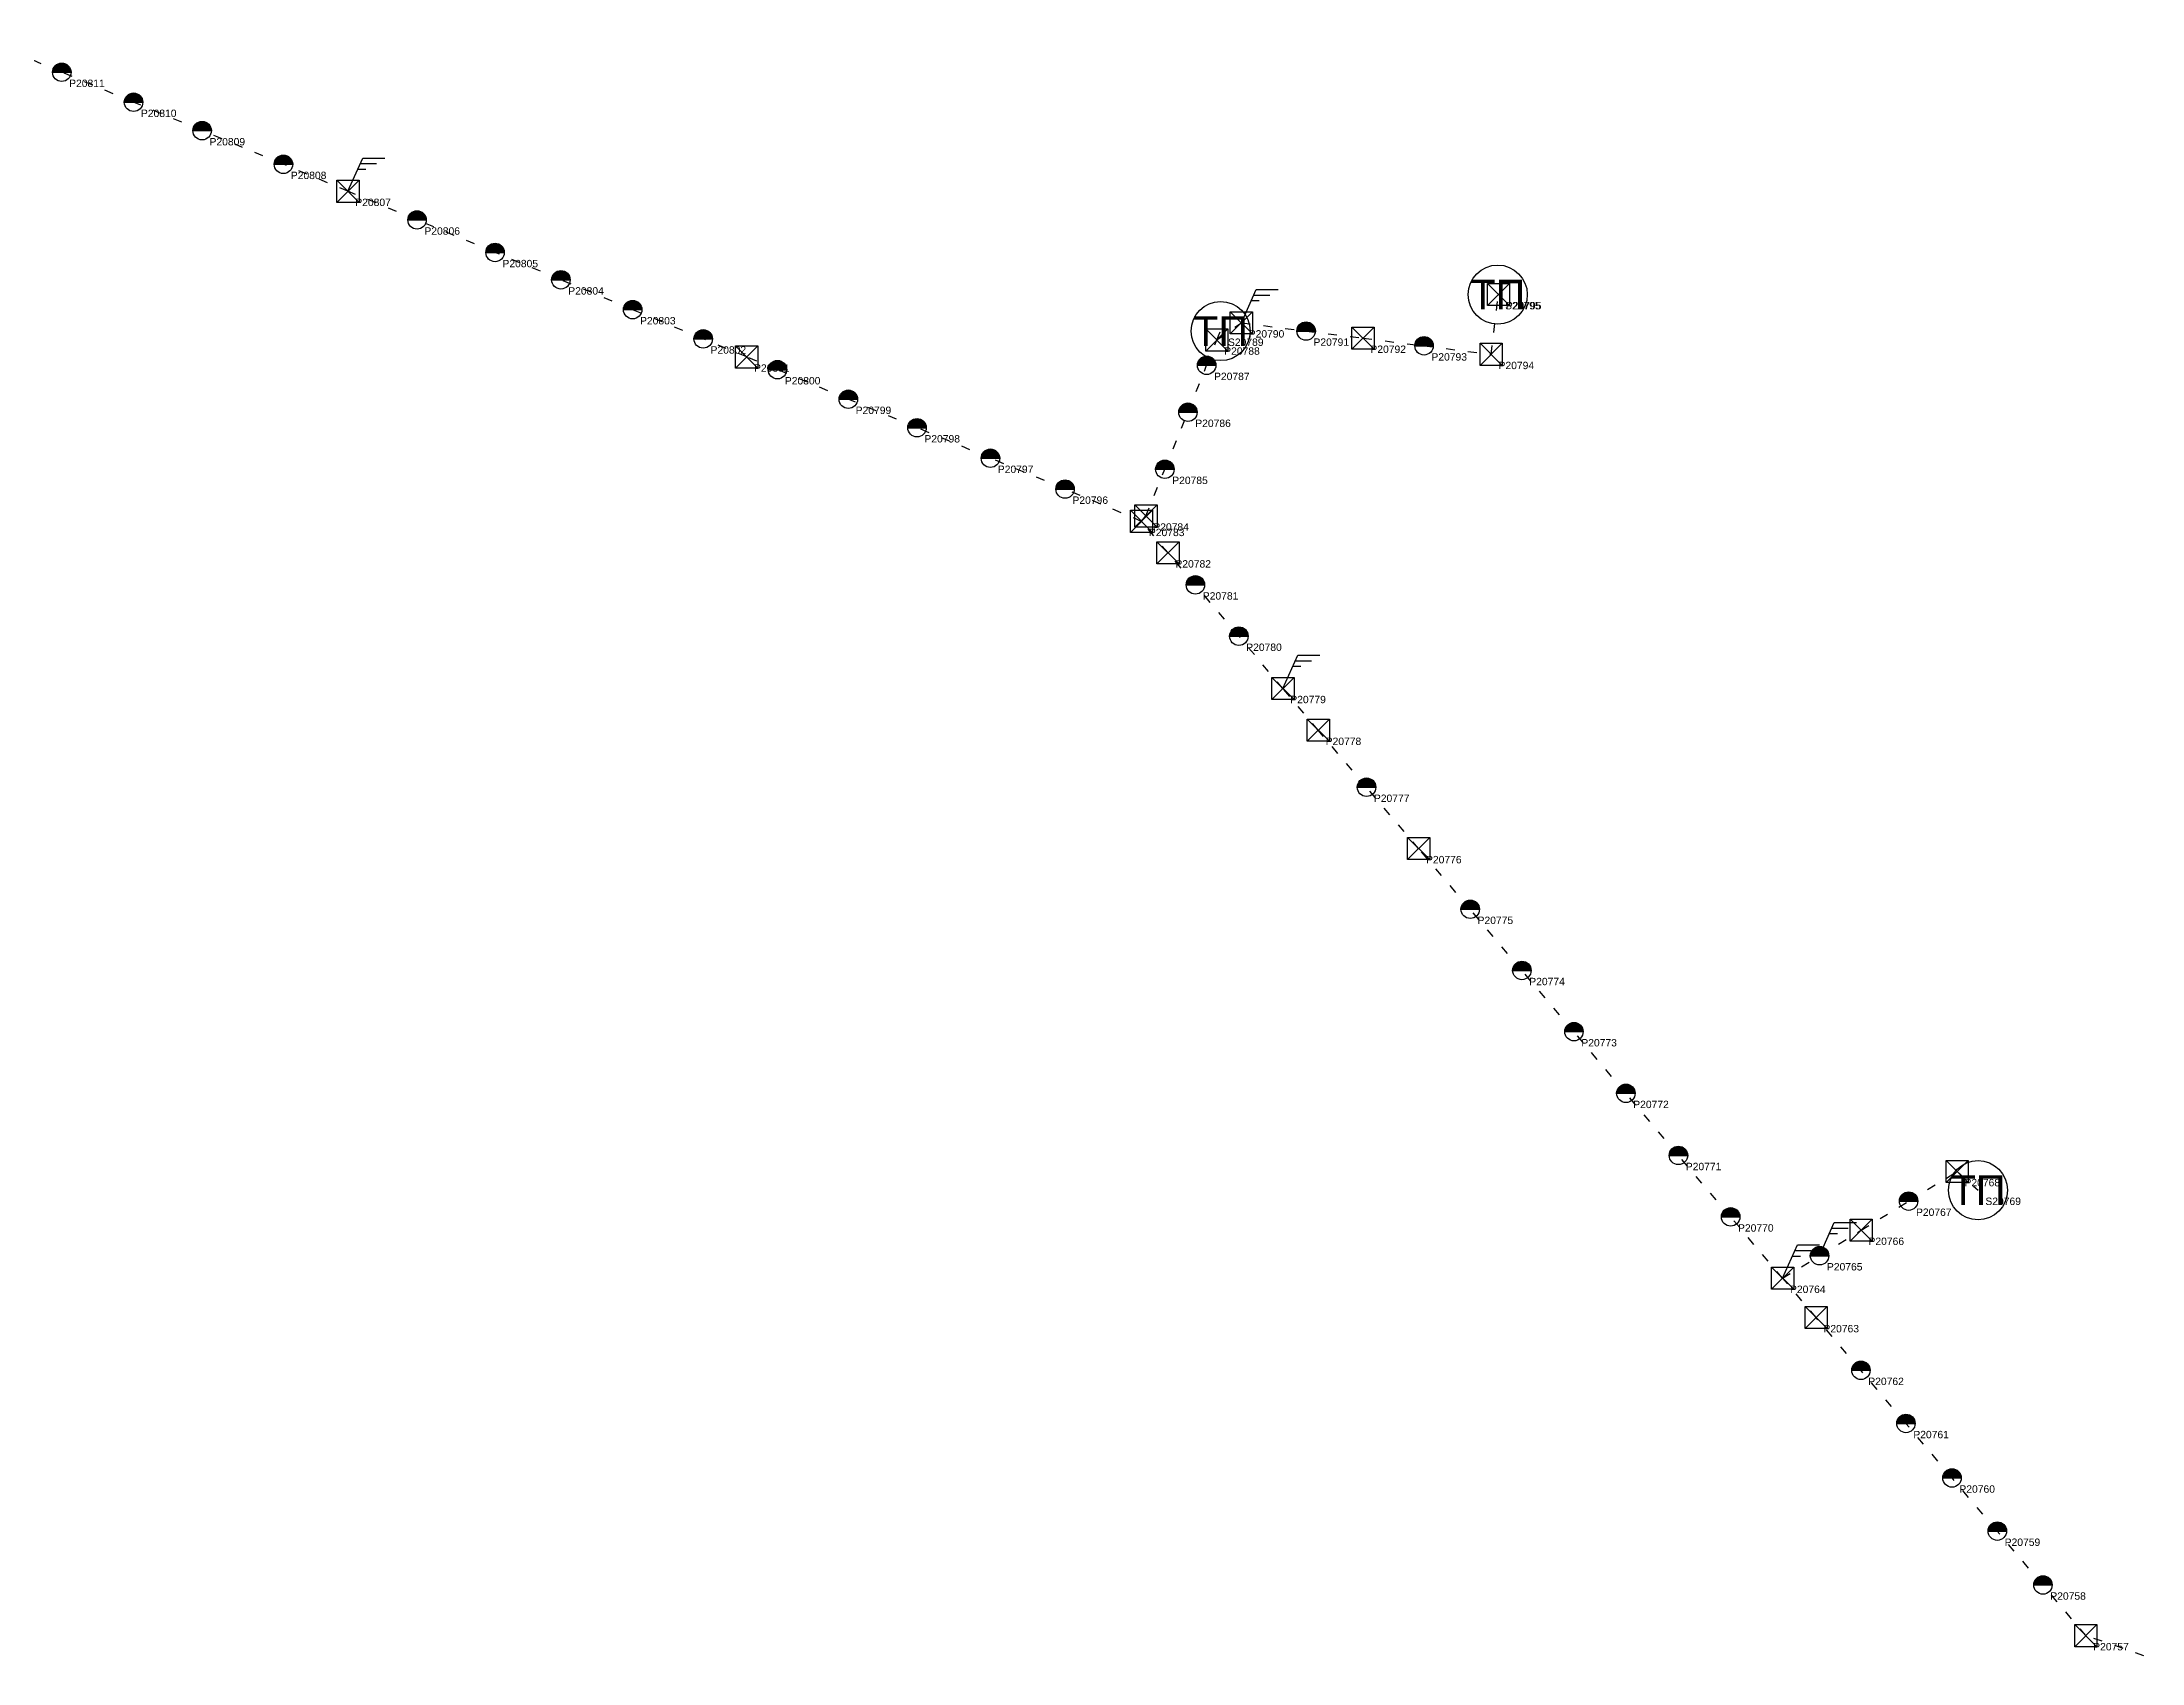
# Model space of a CAD drawing. Header units: metres. Extents: x 290871 to 312669, y 4834049 to 4844724.
# Drawn here: x 304570 to 307414, y 4834563 to 4836759 of the extents above; entities that cross this region are included whole.
import ezdxf
from ezdxf.enums import TextEntityAlignment as Align

# ---------------------------------------------------------------- set-up
doc = ezdxf.new("R2010")
doc.units = ezdxf.units.M
doc.header["$MEASUREMENT"] = 0
doc.linetypes.add('ACAD_ISO03W100', pattern=[30, 12, -18])
for name, color, linetype, lineweight in [('1_4', 7, 'Continuous', 25), ('21_2', 200, 'ACAD_ISO03W100', 25), ('28_2', 7, 'Continuous', 25), ('28_3', 7, 'Continuous', 25), ('57_2', 7, 'Continuous', 30), ('8_1', 140, 'Continuous', 25)]:
    doc.layers.add(name, color=color, linetype=linetype, lineweight=lineweight)
doc.styles.get("Standard").update_dxf_attribs({"font": 'arial.ttf', "height": 2})

# ---------------------------------------------------------------- blocks, each defined once
blk = doc.blocks.new('SECTIONALIZER-8_1')
at = {"layer": '8_1'}
for points in [[(0, 0), (2, 4.5)], [(1.33, 3), (2.43, 3)], [(1.67, 3.75), (3.86, 3.75)], [(2, 4.5), (5, 4.5)]]:
    blk.add_lwpolyline(points, dxfattribs=at)
blk = doc.blocks.new('TP-1_4')
at = {"layer": '1_4'}
blk.add_circle((0, 0), 4, dxfattribs=at)
at = {"layer": '1_4', "insert": (0, 0), "char_height": 4, "attachment_point": 5}
blk.add_mtext_dynamic_manual_height_columns('ТП', width=5.0652, gutter_width=75, heights=[0], dxfattribs=at)
at = {"layer": '1_4'}
blk.add_attdef('FIELD_ID', (4.98, 0.01), '', height=4, dxfattribs=at)
blk = doc.blocks.new('PYLON-MV-28_2')
at = {"layer": '28_2'}
blk.add_hatch(color=256, dxfattribs=at).paths.add_polyline_path([(-1.25, 0), (1.25, 0, 1)])
blk.add_line((-1.25, 0), (1.25, 0), dxfattribs=at)
blk.add_circle((0, 0), 1.25, dxfattribs=at)
blk.add_attdef('FIELD_ID', (2.57, 0), '', height=2, dxfattribs=at)
blk = doc.blocks.new('PYLON-MV-28_3')
at = {"layer": '28_3'}
blk.add_lwpolyline([(-1.5, 1.5), (1.5, 1.5), (1.5, -1.5), (-1.5, -1.5)], close=True, dxfattribs=at)
for points in [[(-1.5, 1.5), (1.5, -1.5)], [(-1.5, -1.5), (1.5, 1.5)]]:
    blk.add_lwpolyline(points, dxfattribs=at)
blk.add_attdef('FIELD_ID', (2.57, 0), '', height=2, dxfattribs=at)

msp = doc.modelspace()

# ---------------------------------------------------------------- linework, layer by layer
at = {"layer": '21_2'}
for points in [[(304984.4, 4836556.5), (304897.1, 4836593), (304787, 4836638.6), (304694.1, 4836677.1), (304596.9, 4836717.7), (304498.4, 4836758.7)], [(306059.1, 4836109.5), (305955.6, 4836153.2), (305854.5, 4836195), (305755.1, 4836236.3), (305662, 4836274.9), (305566.1, 4836314.9), (305524.4, 4836332.1), (305465.5, 4836356.6), (305370, 4836396.2), (305272.8, 4836436.6), (305183.7, 4836473.6), (305078, 4836517.7), (304984.4, 4836556.5)], [(306194.3, 4836378.4), (306282, 4836367.2), (306359.1, 4836357.6), (306441.7, 4836347.2), (306532.6, 4836335.6), (306542.5, 4836416.6)], [(306161.1, 4836355.1), (306194.3, 4836378.4)], [(306161.1, 4836355.1), (306166.2, 4836367.1)], [(306065.1, 4836116.8), (306090.7, 4836180), (306121.9, 4836257.3), (306147.3, 4836320.8), (306161.1, 4836355.1)], [(306059.1, 4836109.5), (306065.1, 4836116.8)], [(306250.6, 4835883.2), (306190.9, 4835954), (306132.1, 4836023.5), (306095, 4836066.9), (306059.1, 4836109.5)], [(306927.3, 4835084.5), (306856.9, 4835167.6), (306786.2, 4835250.8), (306715, 4835334.9), (306644.7, 4835418.4), (306574.2, 4835501.3), (306504.2, 4835584.2), (306434.4, 4835666.4), (306363.8, 4835749.5), (306298.5, 4835826.6), (306250.6, 4835883.2)], [(306977.3, 4835115), (307033.6, 4835149.5), (307097.9, 4835188.9), (307163.6, 4835229), (307191.9, 4835203.7)], [(306927.3, 4835084.5), (306977.3, 4835115)], [(307445, 4834563.4), (307337.9, 4834600.5), (307279.8, 4834669.1), (307218, 4834742), (307156.7, 4834814), (307094.3, 4834887.8), (307033.3, 4834959.8), (306972.6, 4835031.2), (306927.3, 4835084.5)]]:
    msp.add_lwpolyline(points, dxfattribs=at)

# ---------------------------------------------------------------- block references
at = {"layer": '1_4', "xscale": 10, "yscale": 10}
for p in [(306541.5, 4836416.6), (306166.2, 4836367.1), (307191.9, 4835203.7)]:
    msp.add_blockref('TP-1_4', p, dxfattribs=at)
at = {"layer": '28_2', "xscale": 10, "yscale": 10}
for p in [(304596.9, 4836717.7), (304694.1, 4836677.1), (304787, 4836638.6), (304897.1, 4836593), (305078, 4836517.7), (305183.7, 4836473.6), (305272.8, 4836436.6), (305370, 4836396.2), (305465.5, 4836356.6), (306282, 4836367.2), (306441.7, 4836347.2), (306147.3, 4836320.8), (305566.1, 4836314.9), (305662, 4836274.9), (305755.1, 4836236.3), (306121.9, 4836257.3), (305854.5, 4836195), (306090.7, 4836180), (305955.6, 4836153.2), (306132.1, 4836023.5), (306190.9, 4835954), (306363.8, 4835749.5), (306504.2, 4835584.2), (306574.2, 4835501.3), (306644.7, 4835418.4), (306715, 4835334.9), (306786.2, 4835250.8), (307097.9, 4835188.9), (306856.9, 4835167.6), (306977.3, 4835115), (307033.3, 4834959.8), (307094.3, 4834887.8), (307156.7, 4834814), (307218, 4834742), (307279.8, 4834669.1)]:
    msp.add_blockref('PYLON-MV-28_2', p, dxfattribs=at)
at = {"layer": '28_3', "xscale": 10, "yscale": 10}
for p in [(304984.4, 4836556.5), (306542.5, 4836416.6), (306194.3, 4836378.4), (306161.1, 4836355.1), (306359.1, 4836357.6), (305524.4, 4836332.1), (306532.6, 4836335.6), (306065.1, 4836116.8), (306059.1, 4836109.5), (306095, 4836066.9), (306250.6, 4835883.2), (306298.5, 4835826.6), (306434.4, 4835666.4), (307163.6, 4835229), (307033.6, 4835149.5), (306927.3, 4835084.5), (306972.6, 4835031.2), (307337.9, 4834600.5)]:
    msp.add_blockref('PYLON-MV-28_3', p, dxfattribs=at)
at = {"layer": '8_1', "xscale": 10, "yscale": 10}
for p in [(304984.4, 4836556.5), (306194.3, 4836378.4), (306250.6, 4835883.2), (306977.3, 4835115), (306927.3, 4835084.5)]:
    msp.add_blockref('SECTIONALIZER-8_1', p, dxfattribs=at)

# ---------------------------------------------------------------- texts
at = {"layer": '57_2'}
for s, p in [('P20811', (304606.9, 4836707.7)), ('P20810', (304704.1, 4836667.1)), ('P20809', (304797, 4836628.6)), ('P20808', (304907.1, 4836583)), ('P20807', (304994.4, 4836546.5)), ('P20806', (305088, 4836507.7)), ('P20805', (305193.7, 4836463.6)), ('P20804', (305282.8, 4836426.6)), ('P20803', (305380, 4836386.2)), ('S20795', (306551.5, 4836406.6)), ('P20795', (306552.5, 4836406.6)), ('S20789', (306176.2, 4836357.1)), ('P20790', (306204.3, 4836368.4)), ('P20791', (306292, 4836357.2)), ('P20802', (305475.5, 4836346.6)), ('P20788', (306171.1, 4836345.1)), ('P20792', (306369.1, 4836347.6)), ('P20793', (306451.7, 4836337.2)), ('P20801', (305534.4, 4836322.1)), ('P20800', (305576.1, 4836304.9)), ('P20787', (306157.3, 4836310.8)), ('P20794', (306542.6, 4836325.6)), ('P20799', (305672, 4836264.9)), ('P20786', (306131.9, 4836247.3)), ('P20798', (305765.1, 4836226.3)), ('P20797', (305864.5, 4836185)), ('P20785', (306100.7, 4836170)), ('P20796', (305965.6, 4836143.2)), ('P20784', (306075.1, 4836106.8)), ('P20783', (306069.1, 4836099.5)), ('P20782', (306105, 4836056.9)), ('P20781', (306142.1, 4836013.5)), ('P20780', (306200.9, 4835944)), ('P20779', (306260.6, 4835873.2)), ('P20778', (306308.5, 4835816.6)), ('P20777', (306373.8, 4835739.5)), ('P20776', (306444.4, 4835656.4)), ('P20775', (306514.2, 4835574.2)), ('P20774', (306584.2, 4835491.3)), ('P20773', (306654.7, 4835408.4)), ('P20772', (306725, 4835324.9)), ('P20771', (306796.2, 4835240.8)), ('P20768', (307173.6, 4835219)), ('S20769', (307201.9, 4835193.7)), ('P20767', (307107.9, 4835178.9)), ('P20770', (306866.9, 4835157.6)), ('P20766', (307043.6, 4835139.5)), ('P20765', (306987.3, 4835105)), ('P20764', (306937.3, 4835074.5)), ('P20763', (306982.6, 4835021.2)), ('P20762', (307043.3, 4834949.8)), ('P20761', (307104.3, 4834877.8)), ('P20760', (307166.7, 4834804)), ('P20759', (307228, 4834732)), ('P20758', (307289.8, 4834659.1)), ('P20757', (307347.9, 4834590.5))]:
    msp.add_text(s, height=10, dxfattribs=at).set_placement(p, align=Align.TOP_LEFT)

doc.saveas('drawing.dxf')
